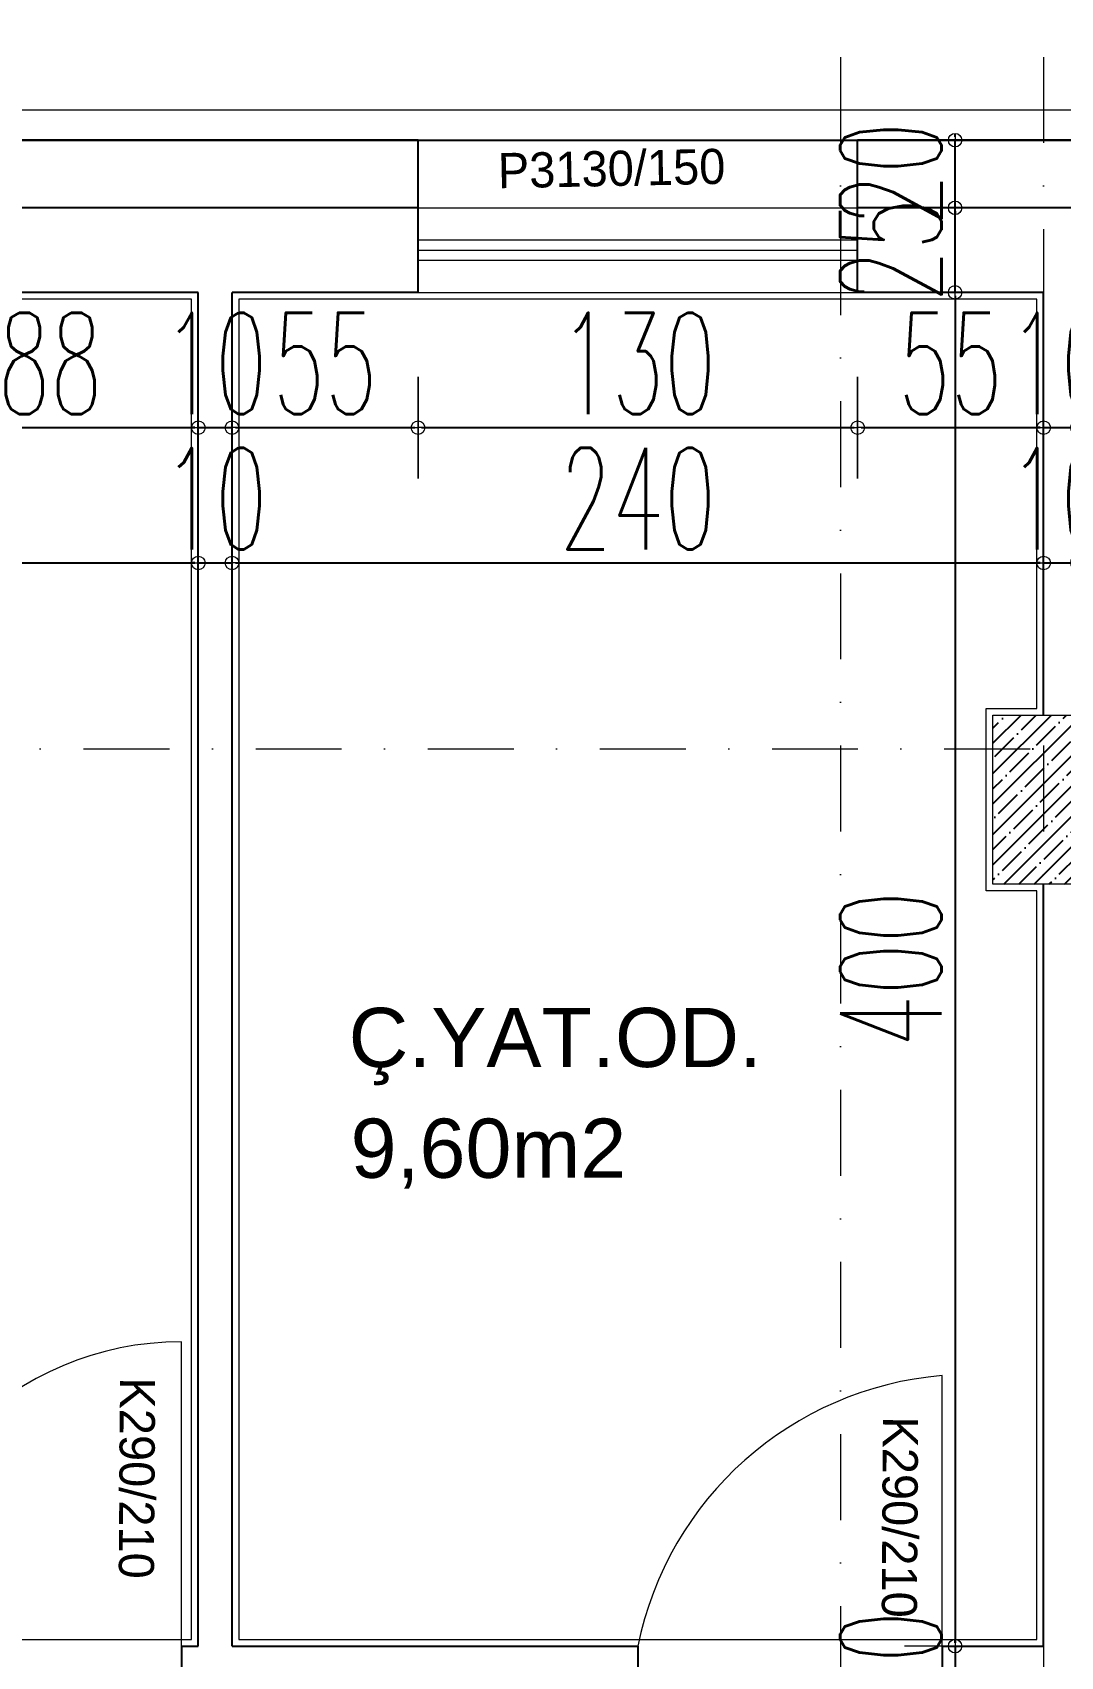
# Model space of a CAD drawing. Header units: millimetres. Extents: x -16104 to 67872, y -88009 to 12107.
# Drawn here: x 14995.7 to 15299.7, y 11146.7 to 11626.9 of the extents above; entities that cross this region are included whole.
import ezdxf

# ---------------------------------------------------------------- set-up
doc = ezdxf.new("R2010")
doc.units = ezdxf.units.MM
doc.linetypes.add('DASHDOTX2', pattern=[50.8, 25.4, -12.7, 0, -12.7])
doc.layers.get('0').update_dxf_attribs({"color": 241})
for name, color, linetype, lineweight in [('akslar', 144, 'Continuous', 20), ('duvar', 123, 'Continuous', 25), ('emsal&kolon', 1, 'Continuous', 5), ('kapı', 3, 'Continuous', 5), ('OLCU', 54, 'Continuous', 13), ('pencere', 5, 'Continuous', 5), ('POZ', 36, 'Continuous', 18), ('SıVA', 40, 'Continuous', 9)]:
    doc.layers.add(name, color=color, linetype=linetype, lineweight=lineweight)
doc.styles.add('DIM', font='Txttw.shx', dxfattribs={"width": 0.6})
doc.styles.add('M2', font='stylu.ttf', dxfattribs={"height": 10})
doc.dimstyles.new('50', dxfattribs={"dimscale": 0, "dimtxt": 30, "dimasz": 1, "dimexe": 0, "dimexo": 2, "dimgap": 4, "dimtad": 1, "dimdec": 0, "dimzin": 0, "dimdsep": 46, "dimtxsty": 'DIM', "dimblk1": 'DOT', "dimblk2": 'DOT', "dimsah": 1, "dimcen": 1.5, "dimdle": 3, "dimse1": 1, "dimse2": 1, "dimclrd": 256, "dimclre": 9, "dimclrt": 256, "dimadec": 0, "dimazin": 0, "dimtfac": 0.24, "dimtdec": 0, "dimtix": 1, "dimtmove": 2, "dimatfit": 3, "dimldrblk": 'DOT', "dimfxl": 0, "dimtolj": 1, "dimtzin": 15, "dimarcsym": 0})

# ---------------------------------------------------------------- blocks, each defined once
blk = doc.blocks.new('DOT')
for p, q in [((0, 15), (0, -15)), ((-2, 0), (0, 0)), ((2, 0), (0, 0))]:
    blk.add_line(p, q)
blk.add_circle((0, 0), 2)
blk = doc.blocks.new('*D4331')
at = {"layer": 'Defpoints', "color": 0, "transparency": 16777216}
for p in [(14957.21, 11550.04), (15044.71, 11550.04), (15044.71, 11510.04)]:
    blk.add_point(p, dxfattribs=at)
at = {"layer": 'OLCU', "lineweight": -2, "transparency": 16777216}
blk.add_line((14958.21, 11510.04), (15043.71, 11510.04), dxfattribs=at)
at = {"layer": 'OLCU', "lineweight": -2, "transparency": 16777216, "rotation": 180}
blk.add_blockref('DOT', (14957.21, 11510.04), dxfattribs=at)
at = {"layer": 'OLCU', "lineweight": -2, "transparency": 16777216}
blk.add_blockref('DOT', (15044.71, 11510.04), dxfattribs=at)
at = {"layer": 'OLCU', "transparency": 16777216, "insert": (15000.96, 11529.04), "char_height": 30, "attachment_point": 5, "style": 'DIM'}
blk.add_mtext('\\A1;88', dxfattribs=at)
blk = doc.blocks.new('*D4016')
at = {"layer": 'Defpoints', "color": 0, "transparency": 16777216}
for p in [(15044.71, 11510.04), (15054.71, 11510.04), (15054.71, 11510.04)]:
    blk.add_point(p, dxfattribs=at)
at = {"layer": 'OLCU', "lineweight": -2, "transparency": 16777216}
for p, q in [((15043.71, 11510.04), (15042.71, 11510.04)), ((15044.71, 11510.04), (15054.71, 11510.04)), ((15055.71, 11510.04), (15056.71, 11510.04))]:
    blk.add_line(p, q, dxfattribs=at)
blk.add_blockref('DOT', (15044.71, 11510.04), dxfattribs=at)
at = {"layer": 'OLCU', "lineweight": -2, "transparency": 16777216, "rotation": 180}
blk.add_blockref('DOT', (15054.71, 11510.04), dxfattribs=at)
at = {"layer": 'OLCU', "transparency": 16777216, "insert": (15049.71, 11529.04), "char_height": 30, "attachment_point": 5, "style": 'DIM'}
blk.add_mtext('\\A1;10', dxfattribs=at)
blk = doc.blocks.new('*D4332')
at = {"layer": 'Defpoints', "color": 0, "transparency": 16777216}
for p in [(15054.71, 11550.04), (15109.71, 11550.04), (15109.71, 11510.04)]:
    blk.add_point(p, dxfattribs=at)
at = {"layer": 'OLCU', "lineweight": -2, "transparency": 16777216}
blk.add_line((15055.71, 11510.04), (15108.71, 11510.04), dxfattribs=at)
at = {"layer": 'OLCU', "lineweight": -2, "transparency": 16777216, "rotation": 180}
blk.add_blockref('DOT', (15054.71, 11510.04), dxfattribs=at)
at = {"layer": 'OLCU', "lineweight": -2, "transparency": 16777216}
blk.add_blockref('DOT', (15109.71, 11510.04), dxfattribs=at)
at = {"layer": 'OLCU', "transparency": 16777216, "insert": (15082.21, 11529.04), "char_height": 30, "attachment_point": 5, "style": 'DIM'}
blk.add_mtext('\\A1;55', dxfattribs=at)
blk = doc.blocks.new('*D4333')
at = {"layer": 'Defpoints', "color": 0, "transparency": 16777216}
for p in [(15109.71, 11550.04), (15239.71, 11550.04), (15239.71, 11510.04)]:
    blk.add_point(p, dxfattribs=at)
at = {"layer": 'OLCU', "lineweight": -2, "transparency": 16777216}
blk.add_line((15110.71, 11510.04), (15238.71, 11510.04), dxfattribs=at)
at = {"layer": 'OLCU', "lineweight": -2, "transparency": 16777216, "rotation": 180}
blk.add_blockref('DOT', (15109.71, 11510.04), dxfattribs=at)
at = {"layer": 'OLCU', "lineweight": -2, "transparency": 16777216}
blk.add_blockref('DOT', (15239.71, 11510.04), dxfattribs=at)
at = {"layer": 'OLCU', "transparency": 16777216, "insert": (15174.71, 11529.04), "char_height": 30, "attachment_point": 5, "style": 'DIM'}
blk.add_mtext('\\A1;130', dxfattribs=at)
blk = doc.blocks.new('*D4017')
at = {"layer": 'Defpoints', "color": 0, "transparency": 16777216}
for p in [(15239.71, 11550.04), (15294.71, 11550.04), (15294.71, 11510.04)]:
    blk.add_point(p, dxfattribs=at)
at = {"layer": 'OLCU', "lineweight": -2, "transparency": 16777216}
blk.add_line((15240.71, 11510.04), (15293.71, 11510.04), dxfattribs=at)
at = {"layer": 'OLCU', "lineweight": -2, "transparency": 16777216, "rotation": 180}
blk.add_blockref('DOT', (15239.71, 11510.04), dxfattribs=at)
at = {"layer": 'OLCU', "lineweight": -2, "transparency": 16777216}
blk.add_blockref('DOT', (15294.71, 11510.04), dxfattribs=at)
at = {"layer": 'OLCU', "transparency": 16777216, "insert": (15267.21, 11529.04), "char_height": 30, "attachment_point": 5, "style": 'DIM'}
blk.add_mtext('\\A1;55', dxfattribs=at)
blk = doc.blocks.new('*D4018')
at = {"layer": 'Defpoints', "color": 0, "transparency": 16777216}
for p in [(15294.71, 11510.04), (15304.71, 11510.04), (15304.71, 11510.04)]:
    blk.add_point(p, dxfattribs=at)
at = {"layer": 'OLCU', "lineweight": -2, "transparency": 16777216}
for p, q in [((15293.71, 11510.04), (15292.71, 11510.04)), ((15294.71, 11510.04), (15304.71, 11510.04)), ((15305.71, 11510.04), (15306.71, 11510.04))]:
    blk.add_line(p, q, dxfattribs=at)
blk.add_blockref('DOT', (15294.71, 11510.04), dxfattribs=at)
at = {"layer": 'OLCU', "lineweight": -2, "transparency": 16777216, "rotation": 180}
blk.add_blockref('DOT', (15304.71, 11510.04), dxfattribs=at)
at = {"layer": 'OLCU', "transparency": 16777216, "insert": (15299.71, 11529.04), "char_height": 30, "attachment_point": 5, "style": 'DIM'}
blk.add_mtext('\\A1;10', dxfattribs=at)
blk = doc.blocks.new('*D4020')
at = {"layer": 'Defpoints', "color": 0, "transparency": 16777216}
for p in [(14739.71, 11495.04), (15044.71, 11495.04), (15044.71, 11470.04)]:
    blk.add_point(p, dxfattribs=at)
at = {"layer": 'OLCU', "lineweight": -2, "transparency": 16777216}
blk.add_line((14740.71, 11470.04), (15043.71, 11470.04), dxfattribs=at)
at = {"layer": 'OLCU', "lineweight": -2, "transparency": 16777216, "rotation": 180}
blk.add_blockref('DOT', (14739.71, 11470.04), dxfattribs=at)
at = {"layer": 'OLCU', "lineweight": -2, "transparency": 16777216}
blk.add_blockref('DOT', (15044.71, 11470.04), dxfattribs=at)
at = {"layer": 'OLCU', "transparency": 16777216, "insert": (14892.21, 11489.04), "char_height": 30, "attachment_point": 5, "style": 'DIM'}
blk.add_mtext('\\A1;305', dxfattribs=at)
blk = doc.blocks.new('*D4021')
at = {"layer": 'Defpoints', "color": 0, "transparency": 16777216}
for p in [(15044.71, 11470.04), (15054.71, 11470.04), (15054.71, 11470.04)]:
    blk.add_point(p, dxfattribs=at)
at = {"layer": 'OLCU', "lineweight": -2, "transparency": 16777216}
for p, q in [((15043.71, 11470.04), (15042.71, 11470.04)), ((15044.71, 11470.04), (15054.71, 11470.04)), ((15055.71, 11470.04), (15056.71, 11470.04))]:
    blk.add_line(p, q, dxfattribs=at)
blk.add_blockref('DOT', (15044.71, 11470.04), dxfattribs=at)
at = {"layer": 'OLCU', "lineweight": -2, "transparency": 16777216, "rotation": 180}
blk.add_blockref('DOT', (15054.71, 11470.04), dxfattribs=at)
at = {"layer": 'OLCU', "transparency": 16777216, "insert": (15049.71, 11489.04), "char_height": 30, "attachment_point": 5, "style": 'DIM'}
blk.add_mtext('\\A1;10', dxfattribs=at)
blk = doc.blocks.new('*D4022')
at = {"layer": 'Defpoints', "color": 0, "transparency": 16777216}
for p in [(15054.71, 11470.04), (15294.71, 11470.04), (15294.71, 11470.04)]:
    blk.add_point(p, dxfattribs=at)
at = {"layer": 'OLCU', "lineweight": -2, "transparency": 16777216}
blk.add_line((15055.71, 11470.04), (15293.71, 11470.04), dxfattribs=at)
at = {"layer": 'OLCU', "lineweight": -2, "transparency": 16777216, "rotation": 180}
blk.add_blockref('DOT', (15054.71, 11470.04), dxfattribs=at)
at = {"layer": 'OLCU', "lineweight": -2, "transparency": 16777216}
blk.add_blockref('DOT', (15294.71, 11470.04), dxfattribs=at)
at = {"layer": 'OLCU', "transparency": 16777216, "insert": (15174.71, 11489.04), "char_height": 30, "attachment_point": 5, "style": 'DIM'}
blk.add_mtext('\\A1;240', dxfattribs=at)
blk = doc.blocks.new('*D4023')
at = {"layer": 'Defpoints', "color": 0, "transparency": 16777216}
for p in [(15294.71, 11470.04), (15304.71, 11470.04), (15304.71, 11470.04)]:
    blk.add_point(p, dxfattribs=at)
at = {"layer": 'OLCU', "lineweight": -2, "transparency": 16777216}
for p, q in [((15293.71, 11470.04), (15292.71, 11470.04)), ((15294.71, 11470.04), (15304.71, 11470.04)), ((15305.71, 11470.04), (15306.71, 11470.04))]:
    blk.add_line(p, q, dxfattribs=at)
blk.add_blockref('DOT', (15294.71, 11470.04), dxfattribs=at)
at = {"layer": 'OLCU', "lineweight": -2, "transparency": 16777216, "rotation": 180}
blk.add_blockref('DOT', (15304.71, 11470.04), dxfattribs=at)
at = {"layer": 'OLCU', "transparency": 16777216, "insert": (15299.71, 11489.04), "char_height": 30, "attachment_point": 5, "style": 'DIM'}
blk.add_mtext('\\A1;10', dxfattribs=at)
blk = doc.blocks.new('*D4046')
at = {"layer": 'Defpoints', "color": 0, "transparency": 16777216}
for p in [(15268.53, 11575.04), (15268.53, 11575.04), (15268.53, 11550.04)]:
    blk.add_point(p, dxfattribs=at)
at = {"layer": 'OLCU', "lineweight": -2, "transparency": 16777216}
for p, q in [((15268.53, 11576.04), (15268.53, 11577.04)), ((15268.53, 11550.04), (15268.53, 11575.04)), ((15268.53, 11549.04), (15268.53, 11548.04))]:
    blk.add_line(p, q, dxfattribs=at)
for p, rotation in [((15268.53, 11575.04), 270), ((15268.53, 11550.04), 90)]:
    blk.add_blockref('DOT', p, dxfattribs=dict(at, rotation=rotation))
at = {"layer": 'OLCU', "transparency": 16777216, "insert": (15249.53, 11562.54), "char_height": 30, "attachment_point": 5, "rotation": 90, "style": 'DIM'}
blk.add_mtext('\\A1;25', dxfattribs=at)
blk = doc.blocks.new('*D4047')
at = {"layer": 'Defpoints', "color": 0, "transparency": 16777216}
for p in [(15267.21, 11595.04), (15268.53, 11595.04), (15268.53, 11575.04)]:
    blk.add_point(p, dxfattribs=at)
at = {"layer": 'OLCU', "lineweight": -2, "transparency": 16777216}
for p, q in [((15268.53, 11596.04), (15268.53, 11597.04)), ((15268.53, 11575.04), (15268.53, 11595.04)), ((15268.53, 11574.04), (15268.53, 11573.04))]:
    blk.add_line(p, q, dxfattribs=at)
for p, rotation in [((15268.53, 11595.04), 270), ((15268.53, 11575.04), 90)]:
    blk.add_blockref('DOT', p, dxfattribs=dict(at, rotation=rotation))
at = {"layer": 'OLCU', "transparency": 16777216, "insert": (15249.53, 11585.04), "char_height": 30, "attachment_point": 5, "rotation": 90, "style": 'DIM'}
blk.add_mtext('\\A1;20', dxfattribs=at)
blk = doc.blocks.new('*D4048')
at = {"layer": 'Defpoints', "color": 0, "transparency": 16777216}
for p in [(15268.53, 11550.04), (15268.53, 11149.73), (15268.53, 11149.73)]:
    blk.add_point(p, dxfattribs=at)
at = {"layer": 'OLCU', "lineweight": -2, "transparency": 16777216}
blk.add_line((15268.53, 11549.04), (15268.53, 11150.73), dxfattribs=at)
for p, rotation in [((15268.53, 11550.04), 90), ((15268.53, 11149.73), 270)]:
    blk.add_blockref('DOT', p, dxfattribs=dict(at, rotation=rotation))
at = {"layer": 'OLCU', "transparency": 16777216, "insert": (15249.53, 11349.89), "char_height": 30, "attachment_point": 5, "rotation": 90, "style": 'DIM'}
blk.add_mtext('\\A1;400', dxfattribs=at)
blk = doc.blocks.new('*D4049')
at = {"layer": 'Defpoints', "color": 0, "transparency": 16777216}
for p in [(15268.53, 11149.73), (15268.53, 11139.73), (15268.53, 11139.73)]:
    blk.add_point(p, dxfattribs=at)
at = {"layer": 'OLCU', "lineweight": -2, "transparency": 16777216}
for p, q in [((15268.53, 11150.73), (15268.53, 11151.73)), ((15268.53, 11149.73), (15268.53, 11139.73)), ((15268.53, 11138.73), (15268.53, 11137.73))]:
    blk.add_line(p, q, dxfattribs=at)
for p, rotation in [((15268.53, 11149.73), 270), ((15268.53, 11139.73), 90)]:
    blk.add_blockref('DOT', p, dxfattribs=dict(at, rotation=rotation))
at = {"layer": 'OLCU', "transparency": 16777216, "insert": (15249.53, 11144.73), "char_height": 30, "attachment_point": 5, "rotation": 90, "style": 'DIM'}
blk.add_mtext('\\A1;10', dxfattribs=at)
blk = doc.blocks.new('*D4182')
at = {"layer": 'Defpoints', "color": 0, "transparency": 16777216}
for p in [(14729.71, 11825.04), (15234.67, 11825.04), (15234.67, 10777.83)]:
    blk.add_point(p, dxfattribs=at)
at = {"layer": 'OLCU', "lineweight": -2, "transparency": 16777216}
blk.add_line((14730.71, 11825.04), (15233.67, 11825.04), dxfattribs=at)
at = {"layer": 'OLCU', "lineweight": -2, "transparency": 16777216, "rotation": 180}
blk.add_blockref('DOT', (14729.71, 11825.04), dxfattribs=at)
at = {"layer": 'OLCU', "lineweight": -2, "transparency": 16777216}
blk.add_blockref('DOT', (15234.67, 11825.04), dxfattribs=at)
at = {"layer": 'OLCU', "transparency": 16777216, "insert": (14982.19, 11844.04), "char_height": 30, "attachment_point": 5, "style": 'DIM'}
blk.add_mtext('\\A1;505', dxfattribs=at)
blk = doc.blocks.new('*D4183')
at = {"layer": 'Defpoints', "color": 0, "transparency": 16777216}
for p in [(15234.67, 11825.04), (15294.71, 11825.04), (15294.71, 10777.83)]:
    blk.add_point(p, dxfattribs=at)
at = {"layer": 'OLCU', "lineweight": -2, "transparency": 16777216}
blk.add_line((15235.67, 11825.04), (15293.71, 11825.04), dxfattribs=at)
at = {"layer": 'OLCU', "lineweight": -2, "transparency": 16777216, "rotation": 180}
blk.add_blockref('DOT', (15234.67, 11825.04), dxfattribs=at)
at = {"layer": 'OLCU', "lineweight": -2, "transparency": 16777216}
blk.add_blockref('DOT', (15294.71, 11825.04), dxfattribs=at)
at = {"layer": 'OLCU', "transparency": 16777216, "insert": (15264.69, 11844.04), "char_height": 30, "attachment_point": 5, "style": 'DIM'}
blk.add_mtext('\\A1;60', dxfattribs=at)

msp = doc.modelspace()

# ---------------------------------------------------------------- hatches: boundary and pattern name
h = msp.add_hatch()
h.set_pattern_fill('ANSI35,_O', color=256)
h.set_pattern_definition([(45, (3602.555, 0), (-4.490128, 4.490128), []), (45, (3607.0454, 0), (-4.490128, 4.490128), [7.9375, -1.5875, 0, -1.5875])])
h.paths.add_polyline_path([(15294.71, 11425.04), (15279.71, 11425.04), (15279.71, 11415.04), (15294.71, 11415.04)])
h.paths.add_polyline_path([(15304.71, 11425.04), (15294.71, 11425.04), (15294.71, 11415.04), (15304.71, 11415.04)])
h.paths.add_polyline_path([(15304.71, 11415.04), (15294.71, 11415.04), (15294.71, 11375.04), (15304.71, 11375.04)])
h.paths.add_polyline_path([(15294.71, 11415.04), (15279.71, 11415.04), (15279.71, 11375.04), (15294.71, 11375.04)])

# ---------------------------------------------------------------- linework, layer by layer
at = {"layer": 'akslar', "linetype": 'DASHDOTX2'}
for p, q in [((15234.67, 11925.04), (15234.67, 9115.54)), ((15294.71, 11925.04), (15294.71, 9115.54)), ((14094.59, 11415.04), (17144.59, 11415.04))]:
    msp.add_line(p, q, dxfattribs=at)
at = {"layer": 'duvar'}
for p, q in [((14827.21, 11595.04), (16412.21, 11595.04)), ((15109.71, 11595.04), (14957.21, 11595.04)), ((15109.71, 11550.04), (15109.71, 11595.04)), ((15392.21, 11595.04), (15239.71, 11595.04)), ((15239.71, 11550.04), (15239.71, 11595.04)), ((15109.71, 11575.04), (14957.21, 11575.04)), ((15392.21, 11575.04), (15239.71, 11575.04)), ((15044.71, 11550.04), (14957.21, 11550.04)), ((15044.71, 11149.73), (15044.71, 11550.04)), ((15109.71, 11550.04), (15054.71, 11550.04)), ((15054.71, 11149.73), (15054.71, 11550.04)), ((15294.71, 11550.04), (15239.71, 11550.04)), ((15294.71, 11425.04), (15294.71, 11550.04)), ((15294.71, 11149.73), (15294.71, 11375.04)), ((15039.71, 11149.73), (15044.71, 11149.73)), ((15039.71, 11149.73), (15039.71, 11139.73)), ((15054.71, 11149.73), (15174.71, 11149.73)), ((15174.71, 11149.73), (15174.71, 11139.73)), ((15264.71, 11149.73), (15294.71, 11149.73)), ((15264.71, 11149.73), (15264.71, 11139.73))]:
    msp.add_line(p, q, dxfattribs=at)
at = {"layer": 'emsal&kolon'}
msp.add_lwpolyline([(15279.71, 11425.04), (15304.71, 11425.04), (15304.71, 11375.04), (15279.71, 11375.04), (15279.71, 11425.04)], dxfattribs=at)
at = {"layer": 'kapı'}
for p, q in [((15039.71, 11149.73), (15039.71, 11239.73)), ((15264.71, 11149.73), (15264.71, 11229.73))]:
    msp.add_line(p, q, dxfattribs=at)
for centre, radius, start, end in [((15039.71, 11149.73), 90, 90, 180), ((15272.95, 11129.83), 100.24, 94.7162, 168.5509)]:
    msp.add_arc(centre, radius, start, end, dxfattribs=at)
at = {"layer": 'pencere'}
for p, q in [((15109.71, 11575.04), (15239.71, 11575.04)), ((15109.71, 11565.54), (15239.71, 11565.54)), ((15109.71, 11562.54), (15239.71, 11562.54)), ((15109.71, 11559.54), (15239.71, 11559.54)), ((15109.71, 11550.04), (15239.71, 11550.04))]:
    msp.add_line(p, q, dxfattribs=at)
at = {"layer": 'SıVA'}
for points in [[(16184.71, 10217.04), (16184.71, 9702.54), (16049.71, 9702.54), (16049.71, 9442.54), (15267.71, 9442.54), (15267.71, 9612.54), (15047.71, 9612.54), (15047.71, 10467.04), (14585.71, 10467.04), (14585.71, 10981.73), (14415.71, 10981.73), (14415.71, 11434.04), (14705.71, 11434.04), (14705.71, 11604.04), (16527.71, 11604.04), (16527.71, 11434.04), (16817.71, 11434.04), (16817.71, 10981.73), (16647.71, 10981.73), (16647.71, 10487.04), (16487.71, 10487.04), (16487.71, 10217.04)], [(15042.71, 11548.04), (14741.71, 11548.04), (14741.71, 11430.04), (14741.71, 11151.73), (14949.71, 11151.73), (15042.71, 11151.73)], [(15056.71, 11548.04), (15056.71, 11151.73), (15174.71, 11151.73), (15292.71, 11151.73), (15292.71, 11373.04), (15277.71, 11373.04), (15277.71, 11427.04), (15292.71, 11427.04), (15292.71, 11548.04)]]:
    msp.add_lwpolyline(points, close=True, dxfattribs=at)

# ---------------------------------------------------------------- texts
at = {"layer": 'emsal&kolon', "char_height": 17.5, "width": 1076.8413, "attachment_point": 9}
for s, insert in [('{\\fArial|b0|i0|c162|p34;Ç.YAT.OD.}', (15211.41, 11315.59)), ('{\\fArial|b0|i0|c162|p34;9,60m2}', (15171.29, 11284.97))]:
    msp.add_mtext(s, dxfattribs=dict(at, insert=insert))
at = {"layer": 'POZ', "style": 'M2', "flags": 4}
for tag, p, rotation in [('P3130/150', (15133.41, 11580.82), 1.1392), ('K290/210', (15021.57, 11229.24), 269.64), ('K290/210', (15247.2, 11217.72), 269.64)]:
    msp.add_attdef(tag, p, 'K1 80/210', height=10.4, rotation=rotation, dxfattribs=at)

# ---------------------------------------------------------------- dimensions: what is measured, and where the dimension line sits
at = {"layer": 'OLCU'}
for base, p1, p2, picture, middle in [((15234.67, 11825.04), (14729.71, 11825.04), (15234.67, 10777.83), '*D4182', (14982.19, 11844.04)), ((15294.71, 11825.04), (15234.67, 11825.04), (15294.71, 10777.83), '*D4183', (15264.69, 11844.04)), ((15044.70643821, 11510.04463968), (14957.20643821, 11550.04463968), (15044.70643821, 11550.04463968), '*D4331', (15000.95643821, 11529.04463968)), ((15109.71, 11510.04), (15054.71, 11550.04), (15109.71, 11550.04), '*D4332', (15082.21, 11529.04)), ((15239.71, 11510.04), (15109.71, 11550.04), (15239.71, 11550.04), '*D4333', (15174.71, 11529.04)), ((15294.71, 11510.04), (15239.71, 11550.04), (15294.71, 11550.04), '*D4017', (15267.21, 11529.04)), ((15054.71, 11510.04), (15044.71, 11510.04), (15054.71, 11510.04), '*D4016', (15049.71, 11529.04)), ((15304.71, 11510.04), (15294.71, 11510.04), (15304.71, 11510.04), '*D4018', (15299.71, 11529.04)), ((15044.71, 11470.04), (14739.71, 11495.04), (15044.71, 11495.04), '*D4020', (14892.21, 11489.04)), ((15054.71, 11470.04), (15044.71, 11470.04), (15054.71, 11470.04), '*D4021', (15049.71, 11489.04)), ((15294.71, 11470.04), (15054.71, 11470.04), (15294.71, 11470.04), '*D4022', (15174.71, 11489.04)), ((15304.71, 11470.04), (15294.71, 11470.04), (15304.71, 11470.04), '*D4023', (15299.71, 11489.04))]:
    dim = msp.add_linear_dim(base=base, p1=p1, p2=p2, dimstyle='50', override={"dimscale": 1}, dxfattribs=at)
    dim.commit()
    dim.dimension.update_dxf_attribs({"geometry": picture, "text_midpoint": middle})
for base, p1, p2, picture, middle in [((15268.53, 11595.04), (15268.53, 11575.04), (15267.21, 11595.04), '*D4047', (15249.53, 11585.04)), ((15268.53, 11575.04), (15268.53, 11550.04), (15268.53, 11575.04), '*D4046', (15249.53, 11562.54)), ((15268.53, 11149.73), (15268.53, 11550.04), (15268.53, 11149.73), '*D4048', (15249.53, 11349.89)), ((15268.53, 11139.73), (15268.53, 11149.73), (15268.53, 11139.73), '*D4049', (15249.53, 11144.73))]:
    dim = msp.add_linear_dim(base=base, p1=p1, p2=p2, angle=90, dimstyle='50', override={"dimscale": 1}, dxfattribs=at)
    dim.commit()
    dim.dimension.update_dxf_attribs({"geometry": picture, "text_midpoint": middle})

doc.saveas('drawing.dxf')
